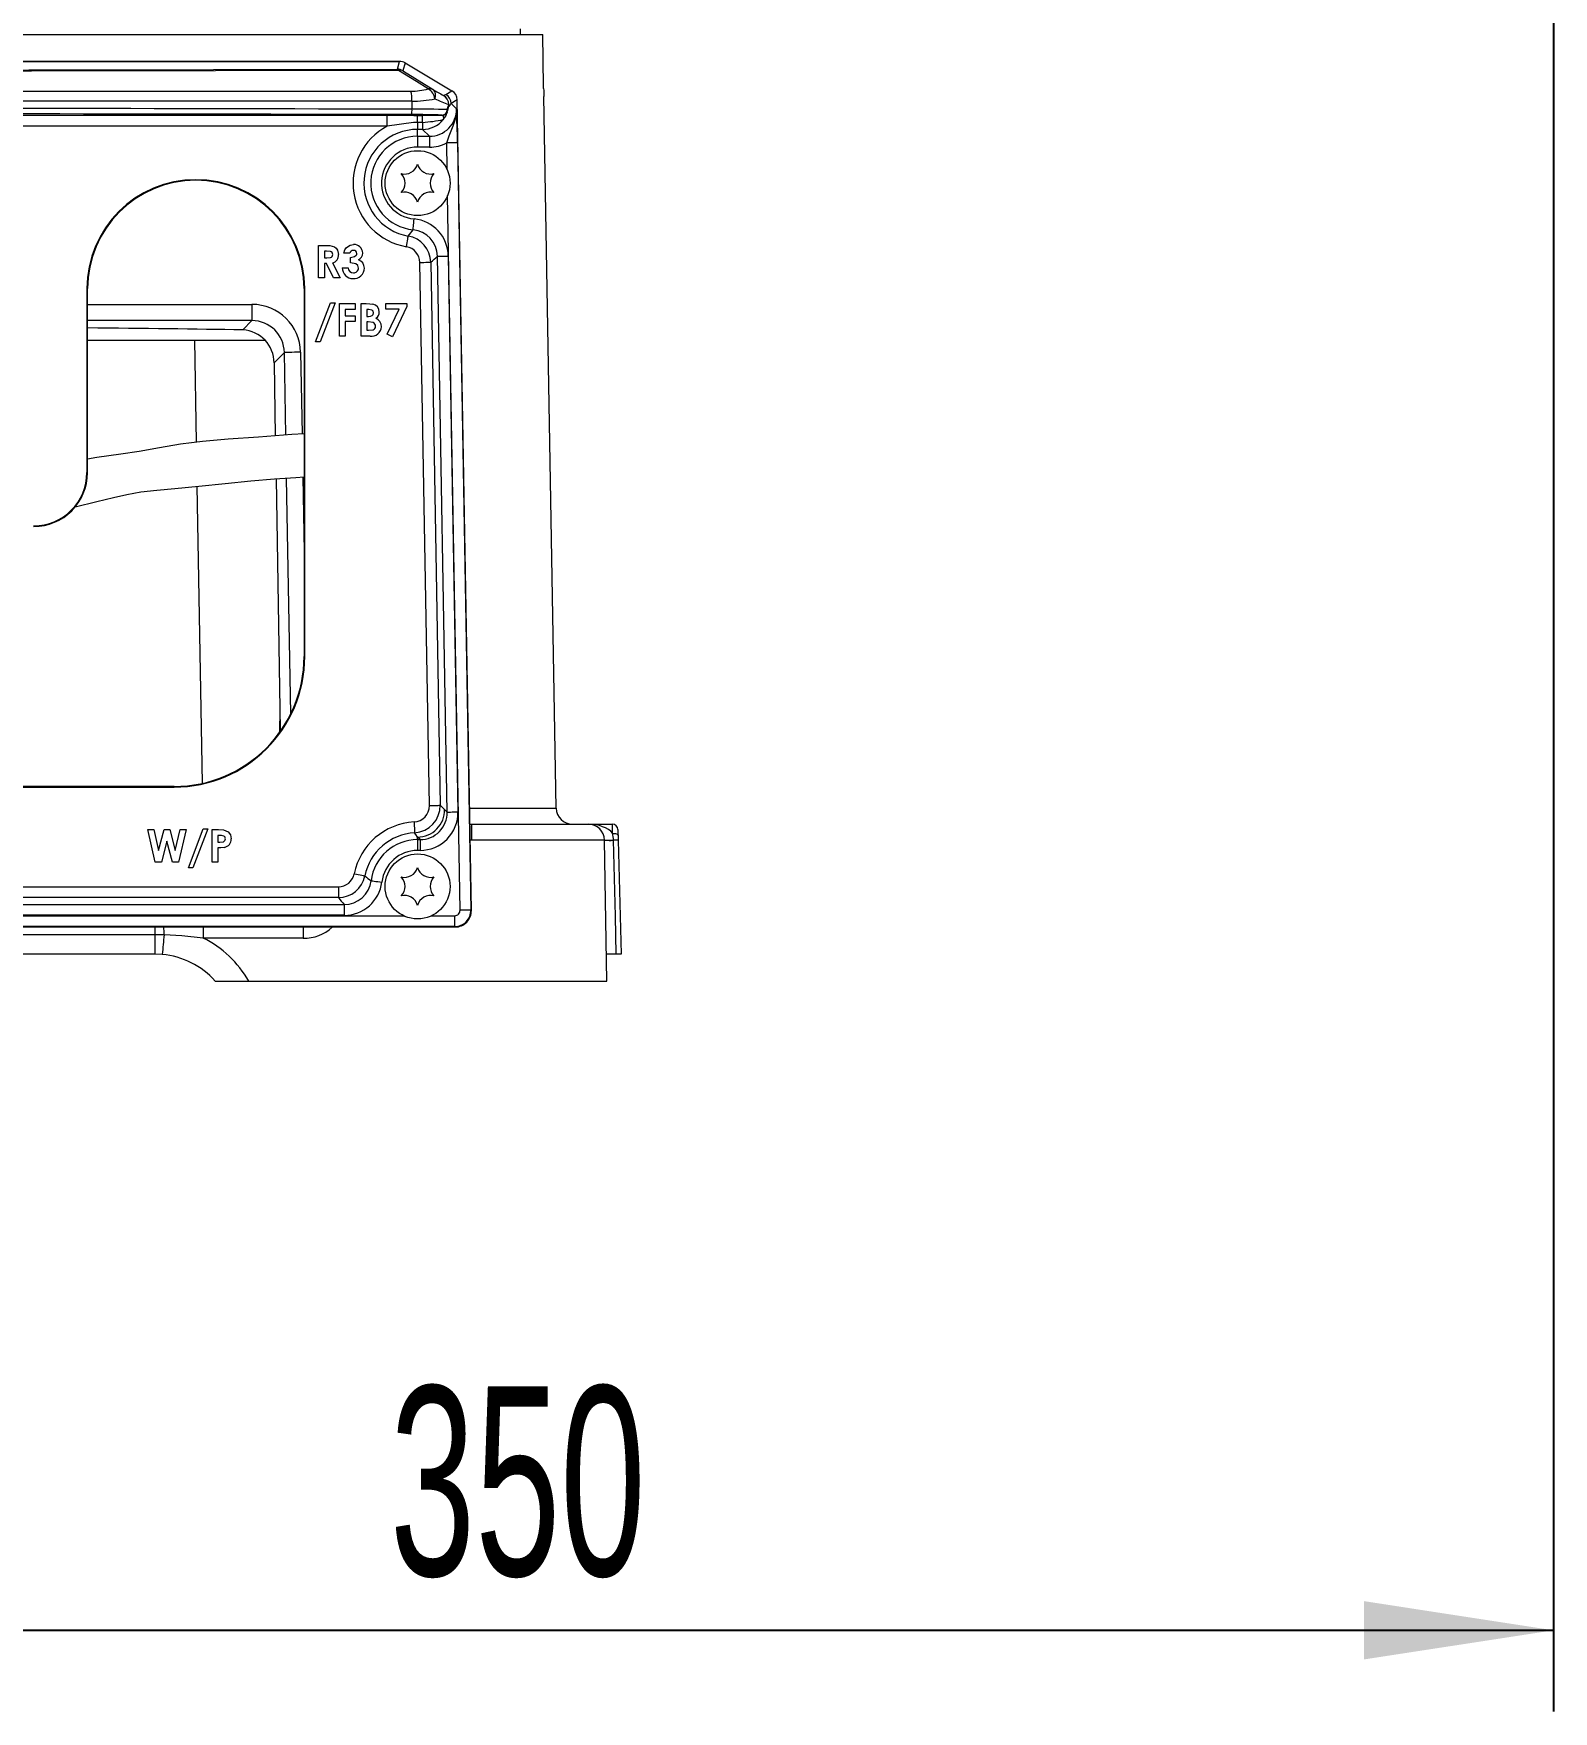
# Model space of a CAD drawing. Header units: millimetres. Extents: x -280 to 408, y 33 to 269.
# Drawn here: x 221.86 to 249.96, y 85.51 to 116.53 of the extents above; entities that cross this region are included whole.
import ezdxf

# ---------------------------------------------------------------- set-up
doc = ezdxf.new("R2010")
doc.units = ezdxf.units.MM
doc.layers.add('FORMAT', color=7, linetype='Continuous')
doc.styles.add('SLDTEXTSTYLE0', font='TXT', dxfattribs={"width": 0.605})
doc.dimstyles.new('SLDDIMSTYLE1', dxfattribs={"dimtxt": 3.5, "dimasz": 3.5, "dimexe": 0, "dimexo": 0.0625, "dimgap": 0.875, "dimtad": 1, "dimtoh": 1, "dimlfac": 10, "dimrnd": 1e-09, "dimzin": 12, "dimdsep": 46, "dimtxsty": 'SLDTEXTSTYLE0', "dimsah": 1, "dimcen": 0.09, "dimadec": 0, "dimazin": 0, "dimtfac": 1, "dimtdec": 3, "dimtofl": 0, "dimtmove": 0, "dimatfit": 3, "dimfxl": 1, "dimfrac": 2, "dimtolj": 1, "dimtzin": 12, "dimarcsym": 0})

# ---------------------------------------------------------------- blocks, each defined once
blk = doc.blocks.new('*D16')
at = {"layer": 'FORMAT', "color": 7, "transparency": 16777216}
for p, q in [((249.964, 144.314), (249.964, 85.514)), ((214.964, 96.951), (214.964, 85.514)), ((214.964, 87.014), (249.964, 87.014))]:
    blk.add_line(p, q, dxfattribs=at)
for points in [[(214.964, 87.014), (218.464, 86.476), (218.464, 87.553)], [(249.964, 87.014), (246.464, 87.553), (246.464, 86.476)]]:
    blk.add_solid(points, dxfattribs=at)
at = {"layer": 'FORMAT', "color": 7, "transparency": 16777216, "insert": (228.454, 91.526), "char_height": 3.5, "attachment_point": 1, "style": 'SLDTEXTSTYLE0'}
blk.add_mtext('350', dxfattribs=at)

msp = doc.modelspace()

# ---------------------------------------------------------------- linework, layer by layer
at = {"color": 7, "linetype": 'Continuous', "lineweight": 15}
for p, q in [((207.0433, 116.5144), (231.2773, 116.5144)), ((230.864, 116.5144), (230.864, 116.6144)), ((228.6298, 116.0144), (201.2982, 116.0144)), ((201.2982, 116.0144), (228.6298, 116.0144)), ((228.5902, 115.8699), (228.6298, 116.0144)), ((228.7319, 115.9864), (228.6923, 115.8419)), ((228.7033, 115.8346), (229.2515, 115.4935)), ((228.7319, 115.9864), (229.5993, 115.4714)), ((228.7319, 115.9864), (229.5993, 115.4714)), ((201.0877, 115.465), (228.8403, 115.465)), ((229.4862, 115.4057), (229.5993, 115.4714)), ((228.8577, 115.2796), (201.0704, 115.2796)), ((228.8577, 115.2796), (228.8603, 115.1306)), ((229.5373, 115.1801), (229.5083, 115.0857)), ((229.5083, 115.0857), (229.5148, 115.0793)), ((229.5104, 115.1239), (229.5375, 115.1992)), ((229.5396, 115.2181), (229.5406, 115.2177)), ((229.6971, 115.3029), (229.584, 115.2373)), ((229.584, 115.2373), (229.6844, 115.1387)), ((229.9587, 100.3196), (229.6971, 115.3029)), ((229.9534, 100.6248), (229.6971, 115.3029)), ((231.5277, 102.2091), (231.298, 115.3644)), ((201.5242, 115.0178), (228.4038, 115.0178)), ((228.4038, 114.8178), (201.5242, 114.8178)), ((228.4038, 114.8178), (228.4038, 115.0178)), ((228.964, 115.0174), (229.0547, 115.0174)), ((228.964, 114.8875), (228.964, 115.0174)), ((229.0547, 114.8875), (228.964, 114.8875)), ((228.964, 114.8875), (228.964, 114.7576)), ((229.0547, 114.7576), (228.964, 114.7576)), ((228.964, 114.63), (228.964, 114.7576)), ((229.0547, 114.8875), (229.0547, 115.0174)), ((229.0547, 114.8875), (229.0547, 114.7576)), ((229.1845, 114.63), (229.0547, 114.7576)), ((229.4218, 115.0159), (229.4153, 115.0223)), ((228.964, 114.63), (229.1845, 114.63)), ((228.964, 114.63), (228.964, 114.4301)), ((229.1845, 114.63), (229.1845, 114.4301)), ((229.7022, 114.5098), (229.9497, 100.3284)), ((229.1845, 114.4301), (228.964, 114.4301)), ((227.1336, 112.6144), (227.2591, 112.6144)), ((227.1336, 112.0144), (227.1336, 112.6144)), ((227.2779, 112.5067), (227.2413, 112.5067)), ((227.2413, 112.5067), (227.2413, 112.3836)), ((227.2413, 112.3836), (227.2832, 112.3836)), ((227.2778, 112.2759), (227.2413, 112.2759)), ((227.2413, 112.2759), (227.2413, 112.0144)), ((227.41, 112.0144), (227.2778, 112.2759)), ((227.3913, 112.2882), (227.5297, 112.0144)), ((227.7105, 112.4682), (227.6028, 112.4682)), ((227.7259, 112.2913), (227.7259, 112.3913)), ((229.1815, 102.2605), (229.0063, 112.2989)), ((229.2062, 112.3024), (229.3815, 102.2639)), ((229.5112, 102.1387), (229.3319, 112.4139)), ((229.5318, 112.4174), (229.7112, 102.1422)), ((227.2413, 112.0144), (227.1336, 112.0144)), ((227.5297, 112.0144), (227.41, 112.0144)), ((227.572, 112.199), (227.6797, 112.199)), ((222.85, 111.8144), (222.85, 108.4144)), ((222.8622, 111.8144), (222.85, 111.8144)), ((222.8622, 108.4144), (222.8622, 111.8144)), ((226.8658, 111.8144), (226.878, 111.8144)), ((226.8658, 111.8144), (226.8658, 105.0144)), ((226.878, 105.0144), (226.878, 111.8144)), ((225.9016, 111.5231), (225.9016, 111.2232)), ((227.0797, 110.8298), (227.3558, 111.5528)), ((227.4374, 111.5528), (227.1613, 110.8298)), ((227.3558, 111.5528), (227.4374, 111.5528)), ((227.5182, 110.9375), (227.5182, 111.5375)), ((227.5182, 111.5375), (227.8105, 111.5375)), ((227.8105, 111.4298), (227.6259, 111.4298)), ((227.6259, 111.4298), (227.6259, 111.3144)), ((227.8105, 111.5375), (227.8105, 111.4298)), ((227.9182, 110.9375), (227.9182, 111.5375)), ((227.9182, 111.5375), (228.0144, 111.5375)), ((228.0597, 111.4298), (228.0259, 111.4298)), ((228.0259, 111.4298), (228.0259, 111.299)), ((228.3797, 111.5375), (228.7643, 111.5375)), ((228.3797, 111.4375), (228.3797, 111.5375)), ((228.6254, 111.4375), (228.3797, 111.4375)), ((228.4043, 110.9701), (228.6254, 111.4375)), ((228.7643, 111.4816), (228.4997, 110.9221)), ((228.7643, 111.5375), (228.7643, 111.4816)), ((225.7325, 111.0511), (225.9016, 111.2232)), ((227.6259, 111.3144), (227.8105, 111.3144)), ((227.8105, 111.2067), (227.6259, 111.2067)), ((227.6259, 111.2067), (227.6259, 110.9375)), ((227.8105, 111.3144), (227.8105, 111.2067)), ((228.0259, 111.299), (228.0545, 111.299)), ((228.0516, 111.199), (228.0259, 111.199)), ((228.0259, 111.199), (228.0259, 111.0451)), ((228.0259, 111.0451), (228.0569, 111.0451)), ((222.8622, 110.8644), (226.1451, 110.8644)), ((224.8759, 108.9741), (224.843, 110.8644)), ((227.1613, 110.8298), (227.0797, 110.8298)), ((227.6259, 110.9375), (227.5182, 110.9375)), ((228.0869, 110.9375), (227.9182, 110.9375)), ((228.4997, 110.9221), (228.4043, 110.9701)), ((226.5014, 110.6338), (226.3113, 110.4403)), ((226.3113, 110.4403), (226.3338, 109.0933)), ((222.85, 108.4144), (222.8622, 108.4144)), ((226.347, 108.2993), (226.4243, 103.6572)), ((224.986, 102.67), (224.8901, 108.1604)), ((226.8658, 105.0144), (226.878, 105.0144)), ((226.4179, 104.0424), (226.4121, 103.6096)), ((224.464, 102.6126), (210.264, 102.6126)), ((210.264, 102.6004), (224.464, 102.6004)), ((224.464, 102.6004), (224.464, 102.6126)), ((229.4639, 102.1852), (229.5112, 102.1387)), ((223.9759, 101.8144), (224.0871, 101.8144)), ((224.115, 101.2144), (223.9759, 101.8144)), ((224.0871, 101.8144), (224.1759, 101.4313)), ((224.1759, 101.4313), (224.2777, 101.8144)), ((224.2777, 101.8144), (224.3824, 101.8144)), ((224.3824, 101.8144), (224.4836, 101.4313)), ((224.4836, 101.4313), (224.5722, 101.8144)), ((224.6836, 101.8144), (224.5448, 101.2144)), ((224.5722, 101.8144), (224.6836, 101.8144)), ((224.7259, 101.1067), (225.002, 101.8298)), ((225.0836, 101.8298), (224.8075, 101.1067)), ((225.002, 101.8298), (225.0836, 101.8298)), ((225.1644, 101.8144), (225.2845, 101.8144)), ((225.1644, 101.2144), (225.1644, 101.8144)), ((229.9308, 101.9144), (229.964, 101.9144)), ((229.964, 101.6196), (229.964, 101.9144)), ((229.964, 101.9144), (232.1203, 101.9144)), ((232.1203, 101.9144), (232.5666, 101.9144)), ((224.3297, 101.6022), (224.2266, 101.2144)), ((224.4323, 101.2144), (224.3297, 101.6022)), ((225.3059, 101.7067), (225.272, 101.7067)), ((225.272, 101.7067), (225.272, 101.5836)), ((225.272, 101.5836), (225.3101, 101.5836)), ((225.272, 101.4759), (225.272, 101.2144)), ((228.964, 101.63), (228.964, 101.6766)), ((229.0114, 101.63), (228.964, 101.6766)), ((228.964, 101.63), (229.0114, 101.63)), ((228.964, 101.63), (228.964, 101.4301)), ((229.0114, 101.4301), (228.964, 101.4301)), ((229.0114, 101.63), (229.0114, 101.4301)), ((232.4203, 101.6196), (229.964, 101.6196)), ((232.4658, 99.0144), (232.4203, 101.6196)), ((232.588, 101.6174), (232.5879, 101.6215)), ((232.6717, 101.6211), (232.6718, 101.6171)), ((224.2266, 101.2144), (224.115, 101.2144)), ((224.5448, 101.2144), (224.4323, 101.2144)), ((225.272, 101.2144), (225.1644, 101.2144)), ((224.8075, 101.1067), (224.7259, 101.1067)), ((202.4281, 100.7575), (227.4999, 100.7575)), ((227.4999, 100.5576), (202.4281, 100.5576)), ((227.4999, 100.7575), (227.4999, 100.5576)), ((202.3195, 100.43), (227.6085, 100.43)), ((227.6085, 100.2301), (202.3195, 100.2301)), ((227.6085, 100.43), (227.6085, 100.2301)), ((229.6498, 100.0232), (229.6498, 100.2231)), ((229.9497, 100.3284), (229.9587, 100.3196)), ((200.2692, 100.0144), (229.6588, 100.0144)), ((229.6498, 100.0232), (200.2782, 100.0232)), ((229.3534, 100.0144), (200.5746, 100.0144)), ((224.1049, 99.8715), (205.8231, 99.8715)), ((224.1049, 100.0144), (224.1049, 99.8715)), ((224.278, 99.869), (224.1049, 99.8715)), ((224.1049, 99.8715), (224.1049, 99.5144)), ((225.0015, 100.0144), (225.0015, 99.8109)), ((226.8488, 100.0144), (226.8488, 99.8109)), ((229.6588, 100.0144), (229.6498, 100.0232)), ((226.8488, 99.8109), (225.0015, 99.8109)), ((224.1049, 99.5144), (205.8231, 99.5144)), ((224.2449, 99.5078), (224.1049, 99.5144)), ((224.2449, 99.5078), (224.1049, 99.5144)), ((232.6369, 99.5144), (232.457, 99.5144)), ((232.7269, 99.5144), (232.6369, 99.5144)), ((225.223, 99.0144), (225.842, 99.0144)), ((225.842, 99.0144), (229.964, 99.0144)), ((229.964, 99.0144), (232.4658, 99.0144))]:
    msp.add_line(p, q, dxfattribs=at)
at = {"color": 8, "linetype": 'Continuous', "lineweight": 15}
for p, q in [((229.5109, 114.0112), (229.5023, 114.5063)), ((229.7498, 100.3249), (229.5192, 113.5368)), ((222.8622, 111.5231), (225.9016, 111.5231)), ((225.9016, 111.2232), (222.8622, 111.2232)), ((226.5281, 109.1074), (226.5014, 110.6338)), ((226.8013, 110.639), (226.8277, 109.1277)), ((226.6181, 103.952), (226.542, 108.3125)), ((226.8416, 108.3317), (226.8658, 106.9469)), ((229.9257, 102.2091), (231.5277, 102.2091)), ((229.964, 101.6196), (229.936, 101.6196)), ((201.223, 100.2231), (228.7051, 100.2231)), ((229.223, 100.2231), (229.6498, 100.2231))]:
    msp.add_line(p, q, dxfattribs=at)
at = {"color": 7, "linetype": 'Continuous', "lineweight": 15, "flags": 128}
for points in [[(231.2947, 115.5144), (231.294, 115.5581), (231.2773, 116.5144)], [(228.6116, 115.8481), (225.2265, 115.8406), (221.8236, 115.8352), (218.3983, 115.8319), (214.964, 115.8309), (213.5927, 115.831), (210.8511, 115.8324), (208.1105, 115.8352), (204.709, 115.8406), (201.3164, 115.8481)], [(201.3378, 115.8699), (204.7199, 115.8624), (208.1152, 115.857), (211.5374, 115.8538), (214.964, 115.8527), (218.3728, 115.8538), (221.7771, 115.857), (225.1904, 115.8624), (228.5902, 115.8699)], [(228.6116, 115.8481), (228.5983, 115.8638), (228.5902, 115.8699)], [(229.1601, 115.5069), (228.9424, 115.6423), (228.6116, 115.8481)], [(228.6923, 115.8419), (228.6951, 115.8398), (228.7033, 115.8346)], [(229.5023, 114.5063), (229.5495, 114.6368), (229.6247, 114.8205), (229.6694, 114.9736), (229.6814, 115.0546), (229.6844, 115.1373), (229.6844, 115.1387)], [(228.4038, 115.0178), (228.893, 115.0174), (228.964, 115.0174)], [(228.964, 114.8875), (228.8883, 114.8861), (228.4038, 114.8178)], [(229.4397, 114.9386), (229.4399, 114.9389), (229.4399, 114.9389), (229.4401, 114.9391), (229.4404, 114.9396), (229.4411, 114.9406), (229.4424, 114.9427), (229.4483, 114.962), (229.4428, 114.9959), (229.4218, 115.0159)], [(229.7022, 114.5098), (229.6978, 114.5097), (229.686, 114.5095), (229.6673, 114.5092), (229.6424, 114.5088), (229.6123, 114.5082), (229.578, 114.5076), (229.5408, 114.507), (229.5023, 114.5063)], [(228.8803, 112.9028), (228.8808, 112.9072), (228.8819, 112.9189), (228.8837, 112.9375), (228.8861, 112.9623), (228.889, 112.9923), (228.8923, 113.0264), (228.8959, 113.0634), (228.8997, 113.1018)], [(227.2591, 112.6144), (227.3443, 112.6104), (227.4258, 112.5873), (227.4591, 112.5609), (227.4838, 112.5263), (227.5028, 112.4439)], [(227.6488, 112.574), (227.7174, 112.6193), (227.7814, 112.6298)], [(228.7582, 112.5891), (228.7648, 112.6271), (228.7712, 112.6637), (228.7771, 112.6975), (228.7823, 112.7272), (228.7866, 112.7517), (228.7899, 112.7701), (228.7919, 112.7817), (228.7927, 112.7861)], [(227.3951, 112.4454), (227.3921, 112.4637), (227.3829, 112.4799), (227.369, 112.4922), (227.3521, 112.5001), (227.2779, 112.5067)], [(227.2832, 112.3836), (227.3555, 112.3913), (227.3721, 112.3986), (227.3855, 112.4108), (227.393, 112.4273), (227.3951, 112.4454)], [(227.6028, 112.4682), (227.6201, 112.5314), (227.6488, 112.574)], [(227.7259, 112.3913), (227.7997, 112.4067), (227.8289, 112.4304), (227.838, 112.447), (227.8413, 112.4656)], [(227.872, 112.1943), (227.8683, 112.2183), (227.8573, 112.24), (227.8204, 112.2713), (227.7259, 112.2913)], [(229.0063, 112.2989), (229.0449, 112.2996), (229.082, 112.3002), (229.1163, 112.3008), (229.1465, 112.3013), (229.1714, 112.3018), (229.19, 112.3021), (229.2018, 112.3023), (229.2062, 112.3024)], [(229.3319, 112.4139), (229.3363, 112.414), (229.3481, 112.4142), (229.3668, 112.4145), (229.3916, 112.415), (229.4218, 112.4155), (229.4561, 112.4161), (229.4932, 112.4167), (229.5318, 112.4174)], [(228.0144, 111.5375), (228.0832, 111.5351), (228.1367, 111.5268)], [(228.0545, 111.299), (228.0911, 111.3023), (228.1247, 111.3164), (228.1431, 111.3384), (228.149, 111.3665)], [(228.149, 111.3665), (228.1415, 111.3962), (228.132, 111.4083), (228.1196, 111.4175), (228.0597, 111.4298)], [(228.1874, 111.1153), (228.1845, 111.1376), (228.1749, 111.1578), (228.1593, 111.174), (228.14, 111.1854), (228.0516, 111.199)], [(228.0569, 111.0451), (228.1401, 111.054), (228.1593, 111.0622), (228.175, 111.0761), (228.1846, 111.0946), (228.1874, 111.1153)], [(226.8013, 110.639), (226.7435, 110.638), (226.6878, 110.637), (226.6363, 110.6361), (226.5911, 110.6353), (226.5538, 110.6347), (226.5257, 110.6342), (226.5081, 110.6339), (226.5014, 110.6338)], [(226.8658, 109.1302), (226.6419, 109.1156), (226.0259, 109.0711), (225.464, 109.0309), (224.9882, 108.9881), (224.5826, 108.9373), (224.1915, 108.873), (223.8171, 108.8064), (223.4759, 108.7515), (223.035, 108.6899), (222.8622, 108.6604)], [(222.6109, 107.7746), (222.6332, 107.7799), (223.0363, 107.8802), (223.3392, 107.9559), (223.5892, 108.0108), (223.8496, 108.0557), (224.1411, 108.0917), (224.4776, 108.1227), (224.9191, 108.163), (225.4074, 108.2133), (225.8803, 108.2608), (226.3174, 108.2973), (226.7146, 108.3241), (226.8658, 108.3331)], [(229.1815, 102.2605), (229.2201, 102.2611), (229.2572, 102.2618), (229.2915, 102.2624), (229.3217, 102.2629), (229.3466, 102.2633), (229.3653, 102.2637), (229.377, 102.2639), (229.3815, 102.2639)], [(229.3815, 102.2639), (229.4146, 102.2328), (229.4639, 102.1852)], [(229.5112, 102.1387), (229.5156, 102.1388), (229.5274, 102.139), (229.5461, 102.1393), (229.571, 102.1397), (229.6012, 102.1402), (229.6354, 102.1408), (229.6726, 102.1415), (229.7112, 102.1422)], [(225.2845, 101.8144), (225.3775, 101.8087), (225.4628, 101.7743), (225.5054, 101.7156), (225.5182, 101.6439)], [(228.8982, 101.9557), (228.9003, 101.9172), (228.9024, 101.8801), (228.9042, 101.8459), (228.9059, 101.8158), (228.9073, 101.7909), (228.9083, 101.7722), (228.909, 101.7605), (228.9092, 101.7561)], [(228.964, 101.6766), (228.9316, 101.7245), (228.9092, 101.7561)], [(232.5695, 101.7461), (232.5687, 101.7937), (232.568, 101.8351), (232.5674, 101.8689), (232.567, 101.8939), (232.5667, 101.9092), (232.5666, 101.9144)], [(232.5879, 101.6215), (232.5859, 101.6531), (232.5695, 101.7461)], [(232.5695, 101.7461), (232.5889, 101.7457), (232.6075, 101.7436), (232.6247, 101.74), (232.6398, 101.7349), (232.6523, 101.7286), (232.6616, 101.7213), (232.6674, 101.7133), (232.6695, 101.7048)], [(232.6666, 101.817), (232.6667, 101.8135), (232.6669, 101.8033), (232.6674, 101.7867), (232.6679, 101.7641), (232.6687, 101.7365), (232.6695, 101.7048)], [(225.3943, 101.485), (225.3261, 101.477), (225.272, 101.4759)], [(225.3823, 101.6948), (225.3402, 101.7053), (225.3059, 101.7067)], [(225.3101, 101.5836), (225.3764, 101.5911), (225.3908, 101.5997), (225.4019, 101.6121), (225.4085, 101.6275), (225.4105, 101.6441)], [(232.6369, 99.5144), (232.6206, 100.2172), (232.6042, 100.9183), (232.588, 101.6174)], [(232.6695, 101.7048), (232.6712, 101.6396), (232.6717, 101.6211)], [(232.6718, 101.6171), (232.6901, 100.9182), (232.7085, 100.2172), (232.7269, 99.5144)], [(227.7941, 100.9986), (227.8319, 100.991), (227.8683, 100.9837), (227.9019, 100.977), (227.9315, 100.9711), (227.9559, 100.9662), (227.9742, 100.9625), (227.9858, 100.9602), (227.9901, 100.9594)], [(228.1047, 100.8693), (228.1091, 100.8688), (228.1208, 100.8674), (228.1394, 100.8651), (228.1641, 100.8621), (228.194, 100.8584), (228.2281, 100.8543), (228.2649, 100.8498), (228.3032, 100.8451)], [(229.9497, 100.3284), (229.9453, 100.3283), (229.9335, 100.3281), (229.9148, 100.3277), (229.89, 100.3273), (229.8598, 100.3268), (229.8255, 100.3262), (229.7884, 100.3255), (229.7498, 100.3249)], [(225.0015, 99.8109), (224.6035, 99.8514), (224.278, 99.869)]]:
    msp.add_lwpolyline(points, dxfattribs=at)
at = {"color": 7, "linetype": 'Continuous', "lineweight": 15}
for centre in [(228.964, 113.7644), (228.964, 100.7644)]:
    msp.add_circle(centre, 0.6, dxfattribs=at)
for centre, radius, start, end in [((228.6298, 115.8144), 0.2, 59.30274, 90), ((228.5902, 115.6699), 0.2, 59.30804, 89.99498), ((228.6395, 115.7189), 0.1322, 61.12483, 102.18107), ((228.8604, 116.5523), 1.0874, 268.94036, 285.99582), ((228.1316, 115.3051), 0.7265, 357.98804, 12.71602), ((229.1878, 115.3779), 0.132, 61.12481, 102.11583), ((229.0403, 115.2926), 0.2456, 7.24301, 60.80563), ((229.152, 115.3864), 0.1461, 334.49337, 47.10417), ((230.8285, 118.1034), 3.0493, 238.85822, 242.97473), ((229.3408, 115.2164), 0.1988, 0.48235, 59.09696), ((229.3406, 115.2151), 0.2001, 0.747, 59.23685), ((229.384, 115.2337), 0.2, 1.01047, 59.29238), ((229.4972, 115.2994), 0.2, 1, 59.30274), ((247.4911, 115.7964), 16.1988, 180.99747, 181.52816), ((228.6625, 115.1072), 0.1992, 337.40728, 6.76863), ((228.8772, 117.1804), 1.9009, 269.4101, 282.35294), ((228.9933, 96.6171), 18.514, 88.39944, 90.41155), ((231.0386, 119.2156), 4.2693, 245.73219, 249.44505), ((229.4121, 115.1206), 0.0983, 271.85195, 1.9075), ((229.4152, 115.1223), 0.1, 270.02053, 338.49494), ((229.4218, 115.1159), 0.1, 270.02056, 338.49405), ((229.1274, 115.1958), 0.4045, 320.52526, 343.2632), ((229.446, 115.1083), 0.0663, 340.0795, 13.64052), ((229.3537, 115.2154), 0.1869, 349.13815, 0.72098), ((229.4731, 115.1904), 0.065, 350.9365, 7.80105), ((229.4628, 115.2172), 0.0769, 346.46619, 0.64065), ((199.4363, 113.966), 30.2708, 1.02942, 2.22021), ((228.964, 113.7644), 1.1932, 118.00399, 260.06492), ((228.964, 113.7644), 0.9932, 90, 260.06492), ((228.9271, 101.1187), 13.9122, 87.98902, 90.33231), ((229.0832, 75.9655), 39.0519, 89.50325, 90.04181), ((228.8642, 117.7975), 2.9163, 273.74532, 281.38051), ((228.964, 113.7644), 0.8656, 90, 264.4532), ((228.964, 113.7644), 0.6657, 90, 264.4532), ((224.864, 111.8144), 2.014, 0, 180), ((228.7232, 114.1815), 0.25, 255.57378, 344.42641), ((228.4824, 113.7644), 0.25, 315.57291, 44.42709), ((229.2048, 114.1815), 0.25, 195.57362, 284.42619), ((229.4457, 113.7644), 0.25, 135.57287, 224.42713), ((224.864, 111.8144), 2.0018, 0, 180), ((228.7232, 113.3473), 0.25, 15.5733, 104.42694), ((229.2048, 113.3473), 0.25, 75.57192, 164.42785), ((227.0138, 114.2139), 2.281, 321.24707, 324.9144), ((228.8321, 112.4053), 0.4998, 0.99042, 84.46284), ((228.832, 112.4052), 0.6999, 0.99839, 84.45478), ((227.7881, 112.469), 0.1609, 1.20803, 92.39427), ((228.7064, 112.2937), 0.2999, 0.99874, 80.06649), ((228.7063, 112.2936), 0.5, 1.00537, 80.05939), ((227.3492, 112.4361), 0.1538, 285.86324, 2.92733), ((227.7816, 112.4483), 0.0738, 90.66652, 164.31709), ((227.7846, 112.4656), 0.0566, 359.9971, 94.0008), ((227.8106, 112.4723), 0.1384, 294.82719, 0.04597), ((227.8253, 112.1984), 0.1545, 358.06631, 73.71052), ((226.3384, 115.6585), 4.4146, 310.51467, 312.69518), ((227.7678, 112.1948), 0.1958, 178.77113, 271.12547), ((227.7758, 112.2028), 0.0962, 182.29742, 271.03331), ((227.7824, 112.196), 0.1973, 266.8782, 359.18603), ((227.783, 112.1956), 0.0891, 266.51511, 359.17521), ((228.1072, 111.3802), 0.1495, 0.27627, 78.61522), ((228.1203, 111.3798), 0.1364, 302.91365, 0.48445), ((225.6975, 110.4382), 0.6139, 0.19697, 86.72792), ((228.1127, 111.1182), 0.1826, 261.89302, 357.78288), ((228.1325, 111.1149), 0.1627, 358.67247, 67.62926), ((221.864, 108.4144), 0.986, 270, 0), ((221.864, 108.4144), 0.9982, 270, 0), ((224.464, 105.0144), 2.414, 270, 0), ((224.464, 105.0144), 2.4018, 270, 0), ((228.8816, 102.2552), 0.2999, 273.16081, 1.00228), ((228.8816, 102.2553), 0.5, 273.16957, 0.99355), ((228.9638, 102.1767), 0.5001, 270.02082, 0.9792), ((231.8276, 102.2144), 0.3, 181, 270), ((228.964, 100.7644), 1.1932, 93.16315, 168.67864), ((228.964, 100.7644), 0.9932, 93.16315, 168.67864), ((232.1203, 101.6144), 0.3, 1, 90), ((232.5666, 101.8144), 0.1, 1.5, 90), ((225.3557, 101.6468), 0.0548, 357.15826, 61.06611), ((225.3592, 101.6402), 0.1591, 282.74698, 1.35328), ((228.964, 100.7644), 0.8656, 90, 173.03589), ((228.964, 100.7644), 0.6657, 90, 173.03589), ((232.511, 103.1248), 1.5053, 266.54261, 272.92685), ((232.5242, 103.1217), 1.5057, 266.04256, 272.42731), ((232.6263, 100.8698), 0.7527, 86.54254, 92.92679), ((232.6275, 100.8224), 0.796, 86.81268, 92.84942), ((228.7232, 101.1815), 0.25, 255.57336, 344.42662), ((229.2048, 101.1815), 0.25, 195.57342, 284.4266), ((227.5, 101.0575), 0.2999, 269.9982, 348.68042), ((227.4999, 101.0575), 0.5, 270.00536, 348.67328), ((227.6086, 100.9299), 0.4998, 269.99085, 353.04504), ((227.6085, 100.9299), 0.6999, 269.99851, 353.03741), ((229.4612, 102.7142), 2.2898, 230.02827, 233.67534), ((228.4824, 100.7644), 0.25, 315.57296, 44.42704), ((229.4457, 100.7644), 0.25, 135.57289, 224.42711), ((230.9352, 103.3716), 4.4407, 219.32386, 221.48506), ((228.7232, 100.3473), 0.25, 15.57341, 104.42661), ((229.2048, 100.3473), 0.25, 75.57281, 164.42716), ((273.4043, 95.1897), 49.3487, 174.55897, 174.98009), ((223.1344, 99.899), 1.144, 358.49719, 5.787), ((224.1049, 98.0231), 2, 29.71176, 63.36642), ((224.1049, 98.0144), 1.5, 41.81031, 84.64582)]:
    msp.add_arc(centre, radius, start, end, dxfattribs=at)
at = {"color": 8, "linetype": 'Continuous', "lineweight": 15}
msp.add_arc((226.888, 100.5083), 0.6985, 266.78795, 314.99958, dxfattribs=at)
at = {"color": 7, "linetype": 'Continuous', "lineweight": 15}
for centre, major_axis, ratio, start_param, end_param in [((228.6298, 115.8143), (0.0529, 0.1929), 0.9998362, 6.015343, 6.5510276), ((229.0666, 115.5181), (0.4596, -0.0639), 0.3119079, 5.7136728, 5.9041801), ((229.4971, 115.2994), (-0.173, -0.1005), 0.9998003, 2.6328902, 3.6502951), ((214.964, 113.4038), (100, 0), 0.0174376, 1.4313824, 1.7102103), ((229.1843, 115.1302), (0.3568, -0.3507), 0.9994423, 5.4892155, 7.0771551), ((228.9645, 115.3462), (0.6466, -0.0212), 0.5063838, 5.817184, 6.0093898), ((214.964, 113.3038), (99.9, 0), 0.0174551, 1.4313824, 1.7102103), ((229.0546, 115.2576), (0.3566, -0.3505), 0.999938, 5.4892155, 6.3680002), ((229.1843, 115.1302), (-0.4994, 0.4908), 0.9996901, 2.3476228, 2.8187444), ((225.9013, 110.623), (-0.631, -0.6421), 0.9997007, 2.3650708, 3.9181145), ((214.964, 110.8446), (15.9976, 0), 0.0174551, 0.8323629, 1.0544431), ((225.9013, 110.623), (0.4208, 0.4282), 0.9994016, 5.5066634, 7.0597072), ((229.0112, 102.1302), (-0.4994, 0.4908), 0.9996901, 2.3476228, 3.9355625), ((229.0112, 102.1302), (0.3568, -0.3507), 0.9994423, 5.4892155, 7.0771551), ((232.1203, 101.6144), (0.5, 0), 0.6, 0.4546613, 1.5707963), ((229.6498, 100.3231), (0.2103, 0.214), 0.9998967, 3.9184191, 5.5063588), ((229.6498, 100.3231), (0.0713, -0.0701), 0.9996901, 5.4892155, 7.0771551), ((229.6587, 100.3144), (0.214, -0.2103), 0.9996901, 5.4892155, 7.0771551)]:
    msp.add_ellipse(centre, major_axis=major_axis, ratio=ratio, start_param=start_param, end_param=end_param, dxfattribs=at)

# ---------------------------------------------------------------- dimensions: what is measured, and where the dimension line sits
at = {"layer": 'FORMAT', "color": 7}
dim = msp.add_linear_dim(base=(249.964, 87.0144), p1=(214.964, 96.951), p2=(249.964, 144.3144), dimstyle='SLDDIMSTYLE1', dxfattribs=at)
dim.commit()
dim.dimension.update_dxf_attribs({"geometry": '*D16', "text_midpoint": (232.464, 87.0144), "dimtype": 160})

doc.saveas('drawing.dxf')
